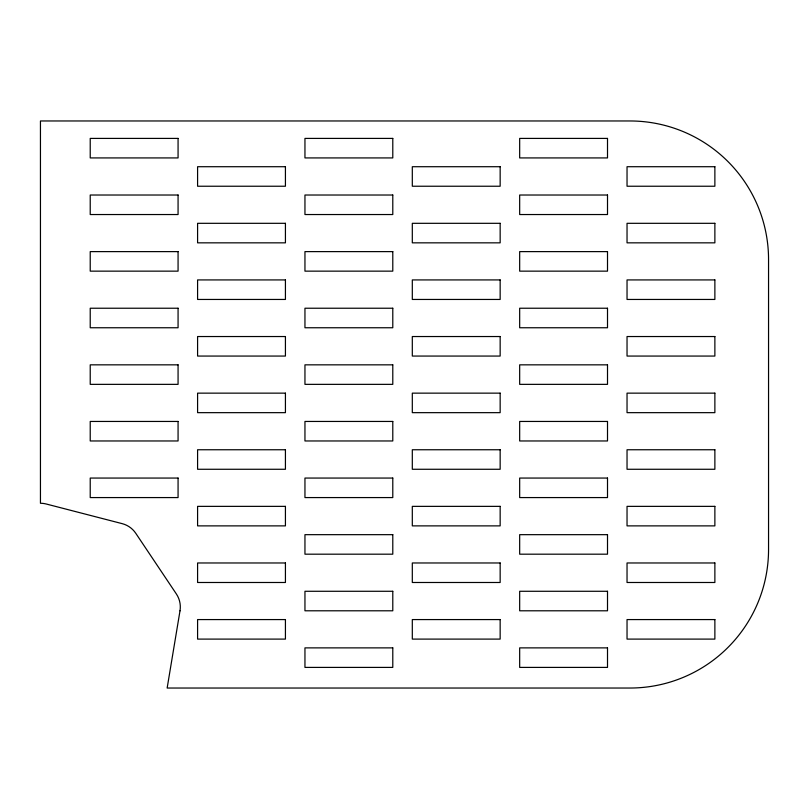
<?xml version="1.0" encoding="UTF-8"?>
<svg xmlns="http://www.w3.org/2000/svg" width="809" height="809" viewBox="0 0 809 809"><rect width="100%" height="100%" fill="white"/><g stroke="black" fill="none" stroke-linecap="round" stroke-linejoin="round"><path stroke-width="1.21" d="M180.002 610.835L167.15 688.034L629.958 688.034A138.592 138.592 0 0 0 768.55 549.432L768.55 259.568A138.592 138.592 0 0 0 629.958 120.966L40.45 120.966L40.45 503.279A23.421 23.421 0 0 1 46.315 504.027L122.169 523.645A23.421 23.421 0 0 1 135.77 533.293L176.362 593.958A23.421 23.421 0 0 1 180.002 610.835M178.071 138.41L90.224 138.41L90.224 157.927L178.071 157.927L178.071 138.41M392.79 138.41L304.953 138.41L304.953 157.927L392.79 157.927L392.79 138.41M607.508 138.41L519.671 138.41L519.671 157.927L607.508 157.927L607.508 138.41M285.425 166.715L197.588 166.715L197.588 186.232L285.425 186.232L285.425 166.715M500.154 166.715L412.307 166.715L412.307 186.232L500.154 186.232L500.154 166.715M714.873 166.715L627.036 166.715L627.036 186.232L714.873 186.232L714.873 166.715M178.071 195.02L90.224 195.02L90.224 214.537L178.071 214.537L178.071 195.02M392.79 195.02L304.953 195.02L304.953 214.537L392.79 214.537L392.79 195.02M607.508 195.02L519.671 195.02L519.671 214.537L607.508 214.537L607.508 195.02M285.425 223.314L197.588 223.314L197.588 242.842L285.425 242.842L285.425 223.314M500.154 223.314L412.307 223.314L412.307 242.842L500.154 242.842L500.154 223.314M714.873 223.314L627.036 223.314L627.036 242.842L714.873 242.842L714.873 223.314M178.071 251.619L90.224 251.619L90.224 271.146L178.071 271.146L178.071 251.619M392.79 251.619L304.953 251.619L304.953 271.146L392.79 271.146L392.79 251.619M607.508 251.619L519.671 251.619L519.671 271.146L607.508 271.146L607.508 251.619M285.425 279.924L197.588 279.924L197.588 299.451L285.425 299.451L285.425 279.924M500.154 279.924L412.307 279.924L412.307 299.451L500.154 299.451L500.154 279.924M714.873 279.924L627.036 279.924L627.036 299.451L714.873 299.451L714.873 279.924M178.071 308.229L90.224 308.229L90.224 327.756L178.071 327.756L178.071 308.229M392.79 308.229L304.953 308.229L304.953 327.756L392.79 327.756L392.79 308.229M607.508 308.229L519.671 308.229L519.671 327.756L607.508 327.756L607.508 308.229M285.425 336.534L197.588 336.534L197.588 356.061L285.425 356.061L285.425 336.534M500.154 336.534L412.307 336.534L412.307 356.061L500.154 356.061L500.154 336.534M714.873 336.534L627.036 336.534L627.036 356.061L714.873 356.061L714.873 336.534M178.071 364.839L90.224 364.839L90.224 384.356L178.071 384.356L178.071 364.839M392.79 364.839L304.953 364.839L304.953 384.356L392.79 384.356L392.79 364.839M607.508 364.839L519.671 364.839L519.671 384.356L607.508 384.356L607.508 364.839M285.425 393.144L197.588 393.144L197.588 412.661L285.425 412.661L285.425 393.144M500.154 393.144L412.307 393.144L412.307 412.661L500.154 412.661L500.154 393.144M714.873 393.144L627.036 393.144L627.036 412.661L714.873 412.661L714.873 393.144M178.071 421.449L90.224 421.449L90.224 440.966L178.071 440.966L178.071 421.449M392.79 421.449L304.953 421.449L304.953 440.966L392.79 440.966L392.79 421.449M607.508 421.449L519.671 421.449L519.671 440.966L607.508 440.966L607.508 421.449M285.425 449.753L197.588 449.753L197.588 469.271L285.425 469.271L285.425 449.753M500.154 449.753L412.307 449.753L412.307 469.271L500.154 469.271L500.154 449.753M714.873 449.753L627.036 449.753L627.036 469.271L714.873 469.271L714.873 449.753M178.071 478.058L90.224 478.058L90.224 497.575L178.071 497.575L178.071 478.058M392.79 478.058L304.953 478.058L304.953 497.575L392.79 497.575L392.79 478.058M607.508 478.058L519.671 478.058L519.671 497.575L607.508 497.575L607.508 478.058M285.425 506.363L197.588 506.363L197.588 525.88L285.425 525.88L285.425 506.363M500.154 506.363L412.307 506.363L412.307 525.88L500.154 525.88L500.154 506.363M714.873 506.363L627.036 506.363L627.036 525.88L714.873 525.88L714.873 506.363M392.79 534.668L304.953 534.668L304.953 554.185L392.79 554.185L392.79 534.668M607.508 534.668L519.671 534.668L519.671 554.185L607.508 554.185L607.508 534.668M285.425 562.973L197.588 562.973L197.588 582.49L285.425 582.49L285.425 562.973M500.154 562.973L412.307 562.973L412.307 582.49L500.154 582.49L500.154 562.973M714.873 562.973L627.036 562.973L627.036 582.49L714.873 582.49L714.873 562.973M392.79 591.278L304.953 591.278L304.953 610.795L392.79 610.795L392.79 591.278M607.508 591.278L519.671 591.278L519.671 610.795L607.508 610.795L607.508 591.278M285.425 619.573L197.588 619.573L197.588 639.1L285.425 639.1L285.425 619.573M500.154 619.573L412.307 619.573L412.307 639.1L500.154 639.1L500.154 619.573M714.873 619.573L627.036 619.573L627.036 639.1L714.873 639.1L714.873 619.573M392.79 647.878L304.953 647.878L304.953 667.405L392.79 667.405L392.79 647.878M607.508 647.878L519.671 647.878L519.671 667.405L607.508 667.405L607.508 647.878"/></g></svg>
